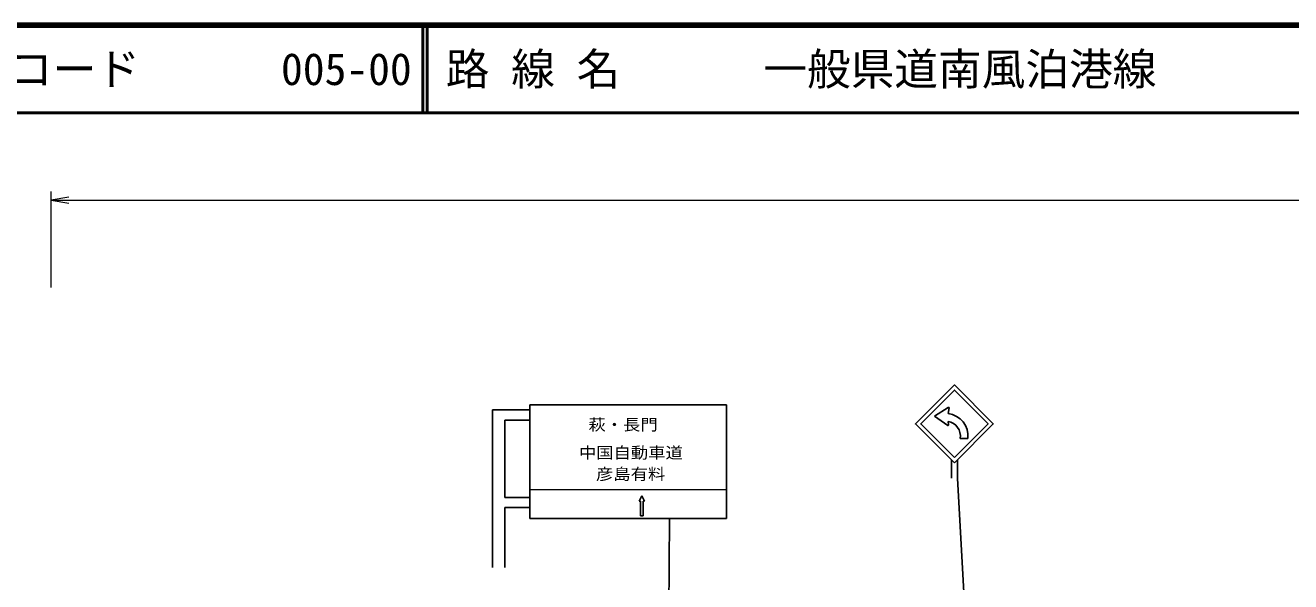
# Model space of a CAD drawing. Units: millimetres, scale not verified. Extents: x 40000 to 680000, y 20000 to 380000.
# Drawn here: x 132246 to 277110, y 316353 to 380000 of the extents above; entities that cross this region are included whole.
import ezdxf
from ezdxf.enums import TextEntityAlignment as Align

# ---------------------------------------------------------------- set-up
doc = ezdxf.new("R2010")
doc.units = ezdxf.units.MM
doc.header["$LTSCALE"] = 1000
for name, color, linetype, lineweight in [('M-STR-HTXT', 7, 'Continuous', 13), ('M-STR-STRC', 7, 'Continuous', 25), ('M-TTL', 2, 'Continuous', 140), ('M-TTL-LINE', 7, 'Continuous', 50)]:
    doc.layers.add(name, color=color, linetype=linetype, lineweight=lineweight)
doc.layers.add('M-TTL-TXT', color=7, linetype='Continuous')
doc.styles.add('ＭＳ ゴシック', font='')
doc.styles.get('ＭＳ ゴシック').set_extended_font_data('MS Gothic')

# ---------------------------------------------------------------- blocks, each defined once
blk = doc.blocks.new('open_arrow')
at = {"color": 0, "linetype": 'Continuous', "lineweight": -2}
blk.add_lwpolyline([(7.5, 1.25), (0, 0), (7.5, -1.25)], dxfattribs=at)

msp = doc.modelspace()

# ---------------------------------------------------------------- linework, layer by layer
at = {"layer": 'M-STR-HTXT'}
for p, q in [((135225, 350000), (135225, 361000)), ((135225, 360000), (504742, 360000))]:
    msp.add_line(p, q, dxfattribs=at)
at = {"layer": 'M-STR-STRC'}
for p, q in [((190019, 336596), (190019, 323596)), ((190019, 336596), (212503, 336596)), ((212503, 336596), (212503, 323596)), ((237909, 336295), (236346, 335295)), ((238001, 336234), (237890, 335583)), ((185735, 336000), (185735, 317980)), ((190000, 336000), (185735, 336000)), ((187139, 334830), (187139, 326000)), ((187139, 334830), (190000, 334830)), ((237845, 334233), (236346, 335295)), ((237940, 334290), (237890, 334691)), ((240161, 332744), (239271, 332744)), ((238262, 328205), (238262, 330305)), ((238962, 330305), (238962, 328205)), ((238962, 328205), (241100, 289318)), ((190000, 326000), (187139, 326000)), ((190019, 326864), (212503, 326911)), ((202525, 325579), (202823, 326192)), ((202823, 326192), (203124, 325581)), ((187139, 324830), (187139, 317980)), ((187139, 324830), (190000, 324830)), ((202679, 325580), (202525, 325579)), ((202683, 323868), (202679, 325580)), ((203124, 325581), (202970, 325580)), ((202970, 325580), (202974, 323869)), ((190019, 323596), (212503, 323596)), ((202974, 323869), (202683, 323868)), ((205987, 323596), (205766, 286418))]:
    msp.add_line(p, q, dxfattribs=at)
for points in [[(238612, 329955), (234157, 334410), (238612, 338865), (243067, 334410)], [(238612, 330549), (234751, 334410), (238612, 338271), (242473, 334410)]]:
    msp.add_lwpolyline(points, close=True, dxfattribs=at)
for centre, radius, start, end in [((237941, 336244), 60.4, 350.30905, 122.61924), ((237588, 333013), 2587, 354.04449, 83.29683), ((237588, 333013), 1705, 350.93996, 79.79603), ((237880, 334282), 60.4, 234.68879, 7.12502)]:
    msp.add_arc(centre, radius, start, end, dxfattribs=at)
at = {"layer": 'M-TTL'}
msp.add_line((680000, 380000), (40000, 380000), dxfattribs=at)
at = {"layer": 'M-TTL-LINE'}
for p, q in [((177750, 380000), (177750, 370000)), ((178250, 380000), (178250, 370000)), ((40000, 370000), (680000, 370000))]:
    msp.add_line(p, q, dxfattribs=at)

# ---------------------------------------------------------------- block references
at = {"layer": 'M-STR-HTXT', "xscale": 267, "yscale": 267}
msp.add_blockref('open_arrow', (135225, 360000), dxfattribs=at)

# ---------------------------------------------------------------- texts
at = {"layer": 'M-STR-STRC', "style": 'ＭＳ ゴシック', "width": 1.1}
for s, p in [('萩・長門', (200679, 333260)), ('中国自動車道', (201577, 330049)), ('彦島有料', (201552, 327603))]:
    msp.add_text(s, height=1320, dxfattribs=at).set_placement(p, align=Align.BOTTOM_CENTER)
at = {"layer": 'M-TTL-TXT', "style": 'ＭＳ ゴシック'}
for s, p in [('図面コード', (120380, 375000)), ('005-00', (161521, 375000)), ('路 線 名', (180380, 375000)), ('一般県道南風泊港線', (216734, 375000))]:
    msp.add_text(s, height=3666, dxfattribs=at).set_placement(p, align=Align.MIDDLE_LEFT)

doc.saveas('drawing.dxf')
